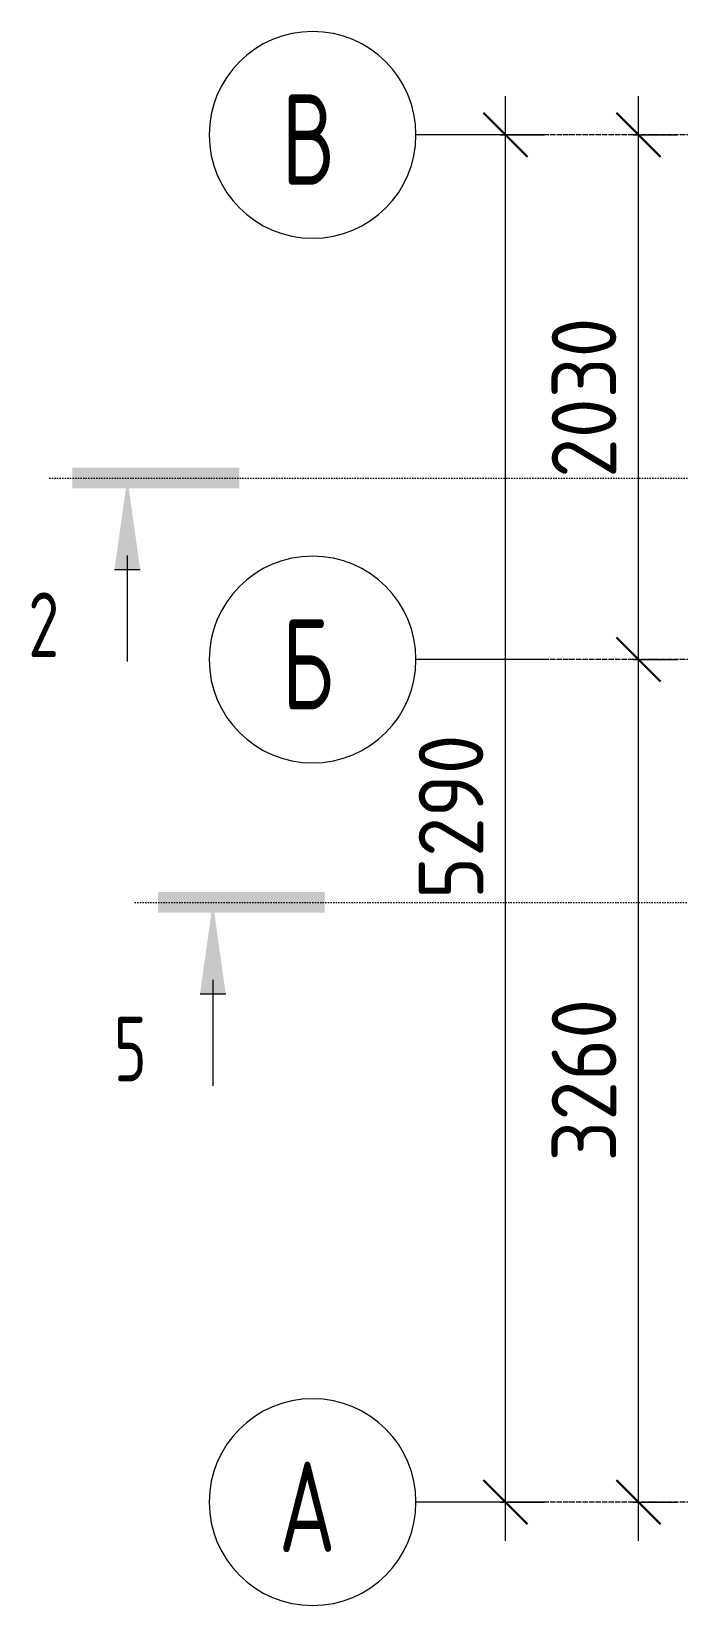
# Model space of a CAD drawing. Header units: millimetres. Extents: x 3129 to 68868, y -1586 to 12682.
# Drawn here: x 12241 to 14740, y 5850 to 11940 of the extents above; entities that cross this region are included whole.
import ezdxf

# ---------------------------------------------------------------- set-up
doc = ezdxf.new("R2010")
doc.units = ezdxf.units.MM
doc.linetypes.add('02 Штрихпунктирная _20 мм_', pattern=[25, 20, -2.5, 0, -2.5])
doc.linetypes.add('04 Пунктир 10мм', pattern=[10, 0, -10])
for name, color, linetype, lineweight in [('AA_Dim', 7, 'Continuous', 9), ('AA_Dim-100', 7, 'Continuous', 9), ('AA_Razrez', 7, 'Continuous', 9), ('Оси', 7, 'Continuous', 9)]:
    doc.layers.add(name, color=color, linetype=linetype, lineweight=lineweight)
doc.styles.add('ISOCPEUR_3', font='isocpeur.TTF', dxfattribs={"width": 0.7, "height": 350})
doc.styles.add('ISOCPEUR_4', font='isocpeur.TTF', dxfattribs={"width": 0.7, "height": 250})
doc.styles.add('ISOCPEUR_5', font='isocpeur.TTF', dxfattribs={"width": 0.9, "height": 250})
doc.dimstyles.new('05_Округл_5мм__прозр_', dxfattribs={"dimscale": 304.8, "dimtxt": 250.688742, "dimasz": 0.557743, "dimexe": 0.492126, "dimexo": 0.328084, "dimgap": 0.032808, "dimtad": 1, "dimdec": 0, "dimrnd": 5, "dimdsep": 46, "dimtxsty": 'ISOCPEUR_5', "dimblk1": 'OBLIQUE', "dimblk2": 'OBLIQUE', "dimsah": 1, "dimcen": 0.09, "dimdle": 0.492126, "dimazin": 0, "dimtfac": 1, "dimtdec": 4, "dimtix": 1, "dimtmove": 0, "dimatfit": 3, "dimfxl": 1, "dimtvp": 1, "dimtolj": 1, "dimtzin": 0, "dimlwd": 18, "dimlwe": 18, "dimarcsym": 2})

# ---------------------------------------------------------------- blocks, each defined once
blk = doc.blocks.new('Ось сетки - d_4мм-2765513-Схема армирования входной группы в осях 7-14_ А-В')
at = {"layer": 'Оси'}
for start, end in [(360, 180), (360, 180), (180, 360), (180, 360)]:
    blk.add_arc((0, 0), 4, start, end, dxfattribs=at)
blk = doc.blocks.new('DIMBLOCK26-Схема армирования входной группы в осях 7-14_ А-В')
at = {"layer": 'AA_Dim-100', "lineweight": 30}
for p, q in [((14589.4, 9510), (14504.4, 9595)), ((14589.4, 9510), (14674.4, 9425)), ((14589.4, 6250), (14504.4, 6335)), ((14589.4, 6250), (14674.4, 6165))]:
    blk.add_line(p, q, dxfattribs=at)
at = {"layer": 'AA_Dim-100', "lineweight": 18}
for p, q in [((14569.2, 9510), (14739.4, 9510)), ((14589.4, 9510), (14569.2, 9510)), ((14589.4, 6100), (14589.4, 9510)), ((14569.2, 6250), (14739.4, 6250)), ((14589.4, 6250), (14569.2, 6250))]:
    blk.add_line(p, q, dxfattribs=at)
at = {"layer": 'AA_Dim-100', "color": 0, "lineweight": 18, "insert": (14253.7, 7567.8), "char_height": 250, "width": 749.228, "attachment_point": 1, "rotation": 90, "line_spacing_factor": 1.135194, "style": 'ISOCPEUR_5'}
blk.add_mtext('3260', dxfattribs=at)
blk = doc.blocks.new('_Oblique')
at = {"color": 0, "linetype": 'ByBlock', "lineweight": -2}
blk.add_line((-0.5, -0.5), (0.5, 0.5), dxfattribs=at)
blk = doc.blocks.new('DIMBLOCK27-Схема армирования входной группы в осях 7-14_ А-В')
at = {"layer": 'AA_Dim-100', "lineweight": 18}
for p, q in [((14589.4, 9510), (14589.4, 11690)), ((14569.2, 11540), (14739.4, 11540)), ((14589.4, 11540), (14569.2, 11540)), ((14569.2, 9510), (14739.4, 9510)), ((14589.4, 9510), (14569.2, 9510))]:
    blk.add_line(p, q, dxfattribs=at)
at = {"layer": 'AA_Dim-100', "lineweight": 30}
for p, q in [((14589.4, 11540), (14504.4, 11625)), ((14589.4, 11540), (14674.4, 11455)), ((14589.4, 9510), (14504.4, 9595)), ((14589.4, 9510), (14674.4, 9425))]:
    blk.add_line(p, q, dxfattribs=at)
at = {"layer": 'AA_Dim-100', "color": 0, "lineweight": 18, "insert": (14253.7, 10212.8), "char_height": 250, "width": 749.228, "attachment_point": 1, "rotation": 90, "line_spacing_factor": 1.135194, "style": 'ISOCPEUR_5'}
blk.add_mtext('2030', dxfattribs=at)
blk = doc.blocks.new('DIMBLOCK28-Схема армирования входной группы в осях 7-14_ А-В')
at = {"layer": 'AA_Dim-100', "lineweight": 18}
for p, q in [((14075.1, 6100), (14075.1, 11690)), ((14054.9, 11540), (14225.1, 11540)), ((14075.1, 11540), (14054.9, 11540)), ((14054.9, 6250), (14225.1, 6250)), ((14075.1, 6250), (14054.9, 6250))]:
    blk.add_line(p, q, dxfattribs=at)
at = {"layer": 'AA_Dim-100', "lineweight": 30}
for p, q in [((14075.1, 11540), (13990.1, 11625)), ((14075.1, 11540), (14160.1, 11455)), ((14075.1, 6250), (13990.1, 6335)), ((14075.1, 6250), (14160.1, 6165))]:
    blk.add_line(p, q, dxfattribs=at)
at = {"layer": 'AA_Dim-100', "color": 0, "lineweight": 18, "insert": (13739.4, 8582.8), "char_height": 250, "width": 749.228, "attachment_point": 1, "rotation": 90, "line_spacing_factor": 1.135194, "style": 'ISOCPEUR_5'}
blk.add_mtext('5290', dxfattribs=at)
blk = doc.blocks.new('Разрез - Номер узла_ спереди-394134-Схема армирования входной группы в осях 7-14_ А-В')
at = {"layer": 'AA_Razrez'}
for points in [[(7.329, 0.404), (7.329, -0.394), (0.873, -0.394), (0.873, 0.404)], [(3.497, -3.533), (2.503, -3.533), (3, 0)]]:
    blk.add_hatch(color=256, dxfattribs=at).paths.add_polyline_path(points)
for p, q in [((3, -3), (3, -7.096)), ((2.503, -3.533), (3.497, -3.533))]:
    blk.add_line(p, q, dxfattribs=at)

msp = doc.modelspace()

# ---------------------------------------------------------------- linework, layer by layer
at = {"layer": 'AA_Razrez', "linetype": '04 Пунктир 10мм'}
for p, q in [((12312.1, 10212), (22209.9, 10212)), ((12643, 8570.5), (20408.2, 8570.5))]:
    msp.add_line(p, q, dxfattribs=at)
at = {"layer": 'Оси'}
for p, q in [((14228.8, 11540), (13728.8, 11540)), ((14228.8, 9510), (13728.8, 9510)), ((14228.8, 6250), (13728.8, 6250))]:
    msp.add_line(p, q, dxfattribs=at)
at = {"layer": 'Оси', "linetype": '02 Штрихпунктирная _20 мм_'}
for p, q in [((36506.5, 11540), (14228.8, 11540)), ((36506.5, 9510), (14228.8, 9510)), ((36506.5, 6250), (14228.8, 6250))]:
    msp.add_line(p, q, dxfattribs=at)

# ---------------------------------------------------------------- block references
at = {"layer": 'AA_Razrez', "xscale": 99.99999999999993, "yscale": 99.99999999999993, "zscale": 99.99999999999993}
for p in [(12312.1, 10212), (12643, 8570.5)]:
    msp.add_blockref('Разрез - Номер узла_ спереди-394134-Схема армирования входной группы в осях 7-14_ А-В', p, dxfattribs=at)
at = {"layer": 'Оси', "xscale": 99.99999999999993, "yscale": 99.99999999999993, "zscale": 99.99999999999993, "rotation": 89.9999999999998}
for p in [(13328.8, 11540), (13328.8, 9510), (13328.8, 6250)]:
    msp.add_blockref('Ось сетки - d_4мм-2765513-Схема армирования входной группы в осях 7-14_ А-В', p, dxfattribs=at)

# ---------------------------------------------------------------- texts
at = {"layer": 'AA_Razrez', "char_height": 250, "width": 151.519, "attachment_point": 1, "style": 'ISOCPEUR_4'}
for s, insert in [('\\fISOCPEUR|b0|i0|c204|p34|;\\W.7;2', (12228.8, 9769.6)), ('\\fISOCPEUR|b0|i0|c204|p34|;\\W.7;5', (12559.8, 8128.1))]:
    msp.add_mtext(s, dxfattribs=dict(at, insert=insert))
at = {"layer": 'Оси', "char_height": 350, "attachment_point": 1, "style": 'ISOCPEUR_3'}
for s, insert, width in [('\\fISOCPEUR|b0|i0|c204|p34|;\\W.7;В', (13209.3, 11697.2), 241.308), ('\\fISOCPEUR|b0|i0|c204|p34|;\\W.7;Б', (13209.3, 9667.2), 241.308), ('\\fISOCPEUR|b0|i0|c204|p34|;\\W.7;А', (13197.7, 6407.2), 269.367)]:
    msp.add_mtext(s, dxfattribs=dict(at, insert=insert, width=width))

# ---------------------------------------------------------------- dimensions: what is measured, and where the dimension line sits
at = {"layer": 'AA_Dim', "lineweight": 18}
for base, p1, p2, override, picture, middle in [((14075.1, 11540), (13954.9, 6250), (13954.9, 11540), {"dimpost": '<>', "dimfxl": 5290}, 'DIMBLOCK28-Схема армирования входной группы в осях 7-14_ А-В', (13940.1, 8895)), ((14589.4, 11540), (14469.2, 9510), (14469.2, 11540), {"dimpost": '<>', "dimfxl": 2030}, 'DIMBLOCK27-Схема армирования входной группы в осях 7-14_ А-В', (14454.4, 10525)), ((14589.4, 9510), (14469.2, 6250), (14469.2, 9510), {"dimpost": '<>', "dimfxl": 3260}, 'DIMBLOCK26-Схема армирования входной группы в осях 7-14_ А-В', (14454.4, 7880))]:
    dim = msp.add_linear_dim(base=base, p1=p1, p2=p2, angle=90, dimstyle='05_Округл_5мм__прозр_', override=override, dxfattribs=at)
    dim.commit()
    dim.dimension.update_dxf_attribs({"geometry": picture, "text_midpoint": middle})

doc.saveas('drawing.dxf')
